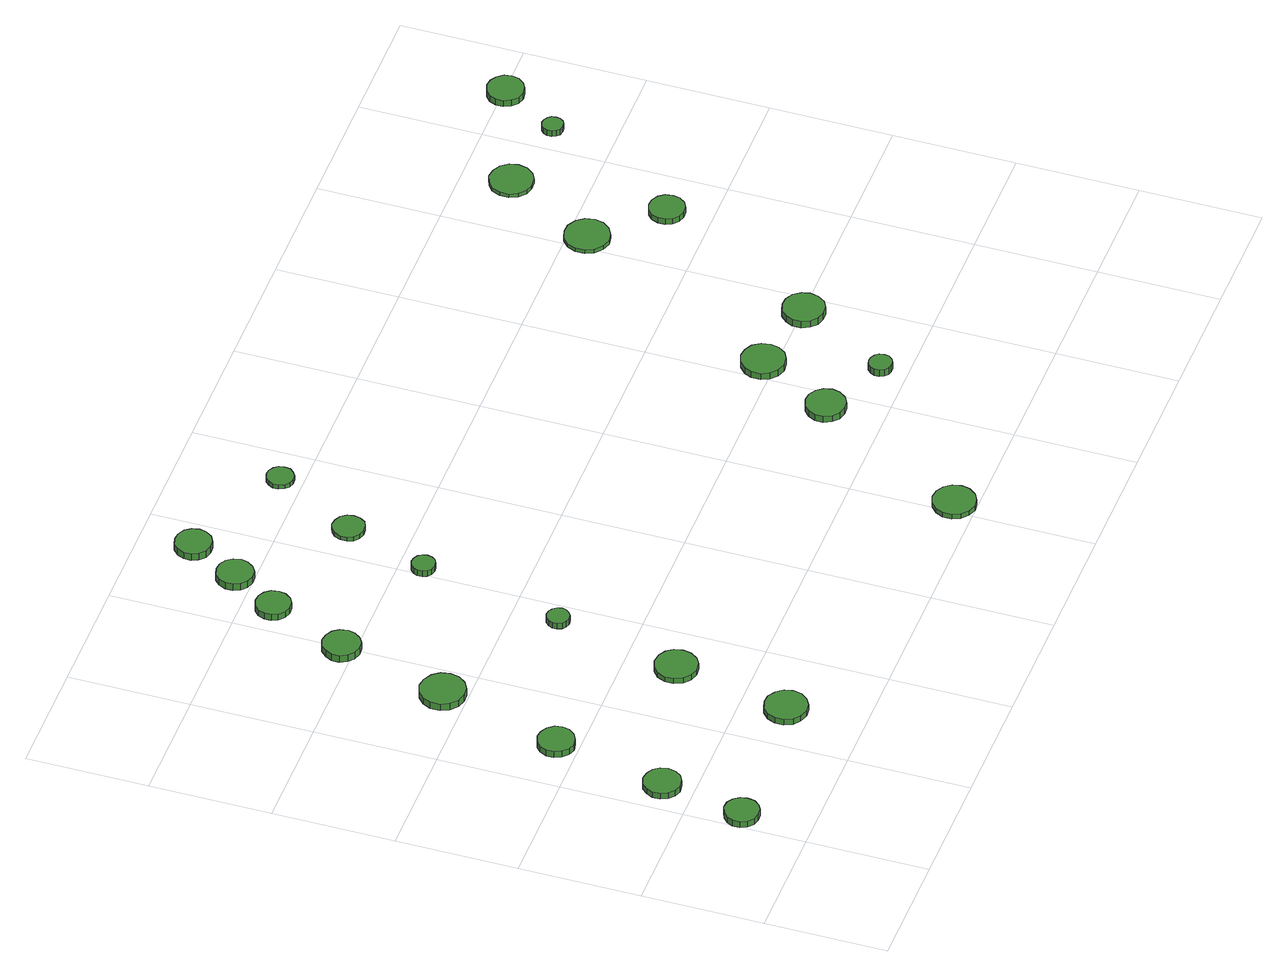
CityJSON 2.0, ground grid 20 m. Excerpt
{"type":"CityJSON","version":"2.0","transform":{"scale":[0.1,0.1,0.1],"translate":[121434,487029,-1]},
"CityObjects":{
"tree1":{"type":"SolitaryVegetationObject","attributes":{"function":"something"},"geometry":[{"type":"MultiSurface","lod":"1","boundaries":[[[0,1,2,3,4,5,6,7,8,9,10,11,12,13,14]],[[15,16,17,18,19,20,21,22,23,24,25,26,27,28,29]],[[0,29,28,1]],[[1,28,27,2]],[[2,27,26,3]],[[3,26,25,4]],[[4,25,24,5]],[[5,24,23,6]],[[6,23,22,7]],[[7,22,21,8]],[[8,21,20,9]],[[9,20,19,10]],[[10,19,18,11]],[[11,18,17,12]],[[12,17,16,13]],[[13,16,15,14]],[[14,15,29,0]]]}]},
"tree2":{"type":"SolitaryVegetationObject","attributes":{"function":"something"},"geometry":[{"type":"MultiSurface","lod":"1","boundaries":[[[30,31,32,33,34,35,36,37,38,39,40,41,42,43,44]],[[45,46,47,48,49,50,51,52,53,54,55,56,57,58,59]],[[30,59,58,31]],[[31,58,57,32]],[[32,57,56,33]],[[33,56,55,34]],[[34,55,54,35]],[[35,54,53,36]],[[36,53,52,37]],[[37,52,51,38]],[[38,51,50,39]],[[39,50,49,40]],[[40,49,48,41]],[[41,48,47,42]],[[42,47,46,43]],[[43,46,45,44]],[[44,45,59,30]]]}]},
"tree3":{"type":"SolitaryVegetationObject","attributes":{"function":"something"},"geometry":[{"type":"MultiSurface","lod":"1","boundaries":[[[60,61,62,63,64,65,66,67,68,69,70,71,72,73,74]],[[75,76,77,78,79,80,81,82,83,84,85,86,87,88,89]],[[60,89,88,61]],[[61,88,87,62]],[[62,87,86,63]],[[63,86,85,64]],[[64,85,84,65]],[[65,84,83,66]],[[66,83,82,67]],[[67,82,81,68]],[[68,81,80,69]],[[69,80,79,70]],[[70,79,78,71]],[[71,78,77,72]],[[72,77,76,73]],[[73,76,75,74]],[[74,75,89,60]]]}]},
"tree4":{"type":"SolitaryVegetationObject","attributes":{"function":"something"},"geometry":[{"type":"MultiSurface","lod":"1","boundaries":[[[90,91,92,93,94,95,96,97,98,99,100,101,102,103,104]],[[105,106,107,108,109,110,111,112,113,114,115,116,117,118,119]],[[90,119,118,91]],[[91,118,117,92]],[[92,117,116,93]],[[93,116,115,94]],[[94,115,114,95]],[[95,114,113,96]],[[96,113,112,97]],[[97,112,111,98]],[[98,111,110,99]],[[99,110,109,100]],[[100,109,108,101]],[[101,108,107,102]],[[102,107,106,103]],[[103,106,105,104]],[[104,105,119,90]]]}]},
"tree5":{"type":"SolitaryVegetationObject","attributes":{"function":"something"},"geometry":[{"type":"MultiSurface","lod":"1","boundaries":[[[120,121,122,123,124,125,126,127,128,129,130,131,132,133,134]],[[135,136,137,138,139,140,141,142,143,144,145,146,147,148,149]],[[120,149,148,121]],[[121,148,147,122]],[[122,147,146,123]],[[123,146,145,124]],[[124,145,144,125]],[[125,144,143,126]],[[126,143,142,127]],[[127,142,141,128]],[[128,141,140,129]],[[129,140,139,130]],[[130,139,138,131]],[[131,138,137,132]],[[132,137,136,133]],[[133,136,135,134]],[[134,135,149,120]]]}]},
"tree6":{"type":"SolitaryVegetationObject","attributes":{"function":"something"},"geometry":[{"type":"MultiSurface","lod":"1","boundaries":[[[150,151,152,153,154,155,156,157,158,159,160,161,162,163,164]],[[165,166,167,168,169,170,171,172,173,174,175,176,177,178,179]],[[150,179,178,151]],[[151,178,177,152]],[[152,177,176,153]],[[153,176,175,154]],[[154,175,174,155]],[[155,174,173,156]],[[156,173,172,157]],[[157,172,171,158]],[[158,171,170,159]],[[159,170,169,160]],[[160,169,168,161]],[[161,168,167,162]],[[162,167,166,163]],[[163,166,165,164]],[[164,165,179,150]]]}]},
"tree7":{"type":"SolitaryVegetationObject","attributes":{"function":"something"},"geometry":[{"type":"MultiSurface","lod":"1","boundaries":[[[180,181,182,183,184,185,186,187,188,189,190,191,192,193,194]],[[195,196,197,198,199,200,201,202,203,204,205,206,207,208,209]],[[180,209,208,181]],[[181,208,207,182]],[[182,207,206,183]],[[183,206,205,184]],[[184,205,204,185]],[[185,204,203,186]],[[186,203,202,187]],[[187,202,201,188]],[[188,201,200,189]],[[189,200,199,190]],[[190,199,198,191]],[[191,198,197,192]],[[192,197,196,193]],[[193,196,195,194]],[[194,195,209,180]]]}]},
"tree8":{"type":"SolitaryVegetationObject","attributes":{"function":"something"},"geometry":[{"type":"MultiSurface","lod":"1","boundaries":[[[210,211,212,213,214,215,216,217,218,219,220,221,222,223,224]],[[225,226,227,228,229,230,231,232,233,234,235,236,237,238,239]],[[210,239,238,211]],[[211,238,237,212]],[[212,237,236,213]],[[213,236,235,214]],[[214,235,234,215]],[[215,234,233,216]],[[216,233,232,217]],[[217,232,231,218]],[[218,231,230,219]],[[219,230,229,220]],[[220,229,228,221]],[[221,228,227,222]],[[222,227,226,223]],[[223,226,225,224]],[[224,225,239,210]]]}]},
"tree9":{"type":"SolitaryVegetationObject","attributes":{"function":"something"},"geometry":[{"type":"MultiSurface","lod":"1","boundaries":[[[240,241,242,243,244,245,246,247,248,249,250,251,252,253,254]],[[255,256,257,258,259,260,261,262,263,264,265,266,267,268,269]],[[240,269,268,241]],[[241,268,267,242]],[[242,267,266,243]],[[243,266,265,244]],[[244,265,264,245]],[[245,264,263,246]],[[246,263,262,247]],[[247,262,261,248]],[[248,261,260,249]],[[249,260,259,250]],[[250,259,258,251]],[[251,258,257,252]],[[252,257,256,253]],[[253,256,255,254]],[[254,255,269,240]]]}]},
"tree10":{"type":"SolitaryVegetationObject","attributes":{"function":"something"},"geometry":[{"type":"MultiSurface","lod":"1","boundaries":[[[270,271,272,273,274,275,276,277,278,279,280,281,282,283,284]],[[285,286,287,288,289,290,291,292,293,294,295,296,297,298,299]],[[270,299,298,271]],[[271,298,297,272]],[[272,297,296,273]],[[273,296,295,274]],[[274,295,294,275]],[[275,294,293,276]],[[276,293,292,277]],[[277,292,291,278]],[[278,291,290,279]],[[279,290,289,280]],[[280,289,288,281]],[[281,288,287,282]],[[282,287,286,283]],[[283,286,285,284]],[[284,285,299,270]]]}]},
"tree11":{"type":"SolitaryVegetationObject","attributes":{"function":"something"},"geometry":[{"type":"MultiSurface","lod":"1","boundaries":[[[300,301,302,303,304,305,306,307,308,309,310,311,312,313,314]],[[315,316,317,318,319,320,321,322,323,324,325,326,327,328,329]],[[300,329,328,301]],[[301,328,327,302]],[[302,327,326,303]],[[303,326,325,304]],[[304,325,324,305]],[[305,324,323,306]],[[306,323,322,307]],[[307,322,321,308]],[[308,321,320,309]],[[309,320,319,310]],[[310,319,318,311]],[[311,318,317,312]],[[312,317,316,313]],[[313,316,315,314]],[[314,315,329,300]]]}]},
"tree12":{"type":"SolitaryVegetationObject","attributes":{"function":"something"},"geometry":[{"type":"MultiSurface","lod":"1","boundaries":[[[330,331,332,333,334,335,336,337,338,339,340,341,342,343,344]],[[345,346,347,348,349,350,351,352,353,354,355,356,357,358,359]],[[330,359,358,331]],[[331,358,357,332]],[[332,357,356,333]],[[333,356,355,334]],[[334,355,354,335]],[[335,354,353,336]],[[336,353,352,337]],[[337,352,351,338]],[[338,351,350,339]],[[339,350,349,340]],[[340,349,348,341]],[[341,348,347,342]],[[342,347,346,343]],[[343,346,345,344]],[[344,345,359,330]]]}]},
"tree13":{"type":"SolitaryVegetationObject","attributes":{"function":"something"},"geometry":[{"type":"MultiSurface","lod":"1","boundaries":[[[360,361,362,363,364,365,366,367,368,369,370,371,372,373,374]],[[375,376,377,378,379,380,381,382,383,384,385,386,387,388,389]],[[360,389,388,361]],[[361,388,387,362]],[[362,387,386,363]],[[363,386,385,364]],[[364,385,384,365]],[[365,384,383,366]],[[366,383,382,367]],[[367,382,381,368]],[[368,381,380,369]],[[369,380,379,370]],[[370,379,378,371]],[[371,378,377,372]],[[372,377,376,373]],[[373,376,375,374]],[[374,375,389,360]]]}]},
"tree14":{"type":"SolitaryVegetationObject","attributes":{"function":"something"},"geometry":[{"type":"MultiSurface","lod":"1","boundaries":[[[390,391,392,393,394,395,396,397,398,399,400,401,402,403,404]],[[405,406,407,408,409,410,411,412,413,414,415,416,417,418,419]],[[390,419,418,391]],[[391,418,417,392]],[[392,417,416,393]],[[393,416,415,394]],[[394,415,414,395]],[[395,414,413,396]],[[396,413,412,397]],[[397,412,411,398]],[[398,411,410,399]],[[399,410,409,400]],[[400,409,408,401]],[[401,408,407,402]],[[402,407,406,403]],[[403,406,405,404]],[[404,405,419,390]]]}]},
"tree15":{"type":"SolitaryVegetationObject","attributes":{"function":"something"},"geometry":[{"type":"MultiSurface","lod":"1","boundaries":[[[420,421,422,423,424,425,426,427,428,429,430,431,432,433,434]],[[435,436,437,438,439,440,441,442,443,444,445,446,447,448,449]],[[420,449,448,421]],[[421,448,447,422]],[[422,447,446,423]],[[423,446,445,424]],[[424,445,444,425]],[[425,444,443,426]],[[426,443,442,427]],[[427,442,441,428]],[[428,441,440,429]],[[429,440,439,430]],[[430,439,438,431]],[[431,438,437,432]],[[432,437,436,433]],[[433,436,435,434]],[[434,435,449,420]]]}]},
"tree16":{"type":"SolitaryVegetationObject","attributes":{"function":"something"},"geometry":[{"type":"MultiSurface","lod":"1","boundaries":[[[450,451,452,453,454,455,456,457,458,459,460,461,462,463,464]],[[465,466,467,468,469,470,471,472,473,474,475,476,477,478,479]],[[450,479,478,451]],[[451,478,477,452]],[[452,477,476,453]],[[453,476,475,454]],[[454,475,474,455]],[[455,474,473,456]],[[456,473,472,457]],[[457,472,471,458]],[[458,471,470,459]],[[459,470,469,460]],[[460,469,468,461]],[[461,468,467,462]],[[462,467,466,463]],[[463,466,465,464]],[[464,465,479,450]]]}]},
"tree17":{"type":"SolitaryVegetationObject","attributes":{"function":"something"},"geometry":[{"type":"MultiSurface","lod":"1","boundaries":[[[480,481,482,483,484,485,486,487,488,489,490,491,492,493,494]],[[495,496,497,498,499,500,501,502,503,504,505,506,507,508,509]],[[480,509,508,481]],[[481,508,507,482]],[[482,507,506,483]],[[483,506,505,484]],[[484,505,504,485]],[[485,504,503,486]],[[486,503,502,487]],[[487,502,501,488]],[[488,501,500,489]],[[489,500,499,490]],[[490,499,498,491]],[[491,498,497,492]],[[492,497,496,493]],[[493,496,495,494]],[[494,495,509,480]]]}]},
"tree18":{"type":"SolitaryVegetationObject","attributes":{"function":"something"},"geometry":[{"type":"MultiSurface","lod":"1","boundaries":[[[510,511,512,513,514,515,516,517,518,519,520,521,522,523,524]],[[525,526,527,528,529,530,531,532,533,534,535,536,537,538,539]],[[510,539,538,511]],[[511,538,537,512]],[[512,537,536,513]],[[513,536,535,514]],[[514,535,534,515]],[[515,534,533,516]],[[516,533,532,517]],[[517,532,531,518]],[[518,531,530,519]],[[519,530,529,520]],[[520,529,528,521]],[[521,528,527,522]],[[522,527,526,523]],[[523,526,525,524]],[[524,525,539,510]]]}]},
"tree19":{"type":"SolitaryVegetationObject","attributes":{"function":"something"},"geometry":[{"type":"MultiSurface","lod":"1","boundaries":[[[540,541,542,543,544,545,546,547,548,549,550,551,552,553,554]],[[555,556,557,558,559,560,561,562,563,564,565,566,567,568,569]],[[540,569,568,541]],[[541,568,567,542]],[[542,567,566,543]],[[543,566,565,544]],[[544,565,564,545]],[[545,564,563,546]],[[546,563,562,547]],[[547,562,561,548]],[[548,561,560,549]],[[549,560,559,550]],[[550,559,558,551]],[[551,558,557,552]],[[552,557,556,553]],[[553,556,555,554]],[[554,555,569,540]]]}]},
"tree20":{"type":"SolitaryVegetationObject","attributes":{"function":"something"},"geometry":[{"type":"MultiSurface","lod":"1","boundaries":[[[570,571,572,573,574,575,576,577,578,579,580,581,582,583,584]],[[585,586,587,588,589,590,591,592,593,594,595,596,597,598,599]],[[570,599,598,571]],[[571,598,597,572]],[[572,597,596,573]],[[573,596,595,574]],[[574,595,594,575]],[[575,594,593,576]],[[576,593,592,577]],[[577,592,591,578]],[[578,591,590,579]],[[579,590,589,580]],[[580,589,588,581]],[[581,588,587,582]],[[582,587,586,583]],[[583,586,585,584]],[[584,585,599,570]]]}]},
"tree21":{"type":"SolitaryVegetationObject","attributes":{"function":"something"},"geometry":[{"type":"MultiSurface","lod":"1","boundaries":[[[600,601,602,603,604,605,606,607,608,609,610,611,612,613,614]],[[615,616,617,618,619,620,621,622,623,624,625,626,627,628,629]],[[600,629,628,601]],[[601,628,627,602]],[[602,627,626,603]],[[603,626,625,604]],[[604,625,624,605]],[[605,624,623,606]],[[606,623,622,607]],[[607,622,621,608]],[[608,621,620,609]],[[609,620,619,610]],[[610,619,618,611]],[[611,618,617,612]],[[612,617,616,613]],[[613,616,615,614]],[[614,615,629,600]]]}]},
"tree22":{"type":"SolitaryVegetationObject","attributes":{"function":"something"},"geometry":[{"type":"MultiSurface","lod":"1","boundaries":[[[630,631,632,633,634,635,636,637,638,639,640,641,642,643,644]],[[645,646,647,648,649,650,651,652,653,654,655,656,657,658,659]],[[630,659,658,631]],[[631,658,657,632]],[[632,657,656,633]],[[633,656,655,634]],[[634,655,654,635]],[[635,654,653,636]],[[636,653,652,637]],[[637,652,651,638]],[[638,651,650,639]],[[639,650,649,640]],[[640,649,648,641]],[[641,648,647,642]],[[642,647,646,643]],[[643,646,645,644]],[[644,645,659,630]]]}]},
"tree23":{"type":"SolitaryVegetationObject","attributes":{"function":"something"},"geometry":[{"type":"MultiSurface","lod":"1","boundaries":[[[660,661,662,663,664,665,666,667,668,669,670,671,672,673,674]],[[675,676,677,678,679,680,681,682,683,684,685,686,687,688,689]],[[660,689,688,661]],[[661,688,687,662]],[[662,687,686,663]],[[663,686,685,664]],[[664,685,684,665]],[[665,684,683,666]],[[666,683,682,667]],[[667,682,681,668]],[[668,681,680,669]],[[669,680,679,670]],[[670,679,678,671]],[[671,678,677,672]],[[672,677,676,673]],[[673,676,675,674]],[[674,675,689,660]]]}]},
"tree24":{"type":"SolitaryVegetationObject","attributes":{"function":"something"},"geometry":[{"type":"MultiSurface","lod":"1","boundaries":[[[690,691,692,693,694,695,696,697,698,699,700,701,702,703,704]],[[705,706,707,708,709,710,711,712,713,714,715,716,717,718,719]],[[690,719,718,691]],[[691,718,717,692]],[[692,717,716,693]],[[693,716,715,694]],[[694,715,714,695]],[[695,714,713,696]],[[696,713,712,697]],[[697,712,711,698]],[[698,711,710,699]],[[699,710,709,700]],[[700,709,708,701]],[[701,708,707,702]],[[702,707,706,703]],[[703,706,705,704]],[[704,705,719,690]]]}]}
},
"vertices":[
[56,114,18],[54,125,18],[47,135,18],[37,141,18],[25,142,18],[14,138,18],[5,130,18],[0,120,18],[0,108,18],[5,97,18],[14,89,18],[25,86,18],[37,87,18],[47,93,18],[54,102,18],[54,102,6],[47,93,6],[37,87,6],[25,86,6],[14,89,6],[5,97,6],[0,108,6],[0,120,6],[5,130,6],[14,138,6],[25,142,6],[37,141,6],[47,135,6],[54,125,6],[56,114,6],
[84,252,17],[81,264,17],[74,274,17],[63,280,17],[50,282,17],[38,278,17],[29,269,17],[24,258,17],[24,245,17],[29,234,17],[38,225,17],[50,221,17],[63,223,17],[74,229,17],[81,239,17],[81,239,6],[74,229,6],[63,223,6],[50,221,6],[38,225,6],[29,234,6],[24,245,6],[24,258,6],[29,269,6],[38,278,6],[50,282,6],[63,280,6],[74,274,6],[81,264,6],[84,252,6],
[122,437,18],[120,449,18],[112,459,18],[101,465,18],[89,467,18],[77,463,18],[68,455,18],[63,443,18],[63,431,18],[68,420,18],[77,411,18],[89,407,18],[101,409,18],[112,415,18],[120,425,18],[120,425,6],[112,415,6],[101,409,6],[89,407,6],[77,411,6],[68,420,6],[63,431,6],[63,443,6],[68,455,6],[77,463,6],[89,467,6],[101,465,6],[112,459,6],[120,449,6],[122,437,6],
[317,128,17],[314,142,17],[305,153,17],[293,161,17],[279,162,17],[265,158,17],[254,148,17],[248,135,17],[248,120,17],[254,107,17],[265,98,17],[279,93,17],[293,95,17],[305,102,17],[314,113,17],[314,113,6],[305,102,6],[293,95,6],[279,93,6],[265,98,6],[254,107,6],[248,120,6],[248,135,6],[254,148,6],[265,158,6],[279,162,6],[293,161,6],[305,153,6],[314,142,6],[317,128,6],
[179,638,23],[176,653,23],[167,665,23],[153,673,23],[138,675,23],[124,670,23],[112,660,23],[106,646,23],[106,630,23],[112,617,23],[124,606,23],[138,602,23],[153,603,23],[167,611,23],[176,623,23],[176,623,10],[167,611,10],[153,603,10],[138,602,10],[124,606,10],[112,617,10],[106,630,10],[106,646,10],[112,660,10],[124,670,10],[138,675,10],[153,673,10],[167,665,10],[176,653,10],[179,638,10],
[353,319,16],[350,333,16],[342,344,16],[330,351,16],[315,353,16],[302,349,16],[291,339,16],[285,326,16],[285,312,16],[291,298,16],[302,289,16],[315,284,16],[330,286,16],[342,293,16],[350,305,16],[350,305,6],[342,293,6],[330,286,6],[315,284,6],[302,289,6],[291,298,6],[285,312,6],[285,326,6],[291,339,6],[302,349,6],[315,353,6],[330,351,6],[342,344,6],[350,333,6],[353,319,6],
[225,820,22],[222,833,22],[215,843,22],[204,849,22],[191,851,22],[179,847,22],[170,838,22],[164,827,22],[164,814,22],[170,802,22],[179,794,22],[191,790,22],[204,791,22],[215,798,22],[222,808,22],[222,808,9],[215,798,9],[204,791,9],[191,790,9],[179,794,9],[170,802,9],[164,814,9],[164,827,9],[170,838,9],[179,847,9],[191,851,9],[204,849,9],[215,843,9],[222,833,9],[225,820,9],
[385,526,17],[383,534,17],[378,540,17],[372,544,17],[364,545,17],[357,543,17],[351,537,17],[348,530,17],[348,523,17],[351,515,17],[357,510,17],[364,508,17],[372,509,17],[378,513,17],[383,519,17],[383,519,6],[378,513,6],[372,509,6],[364,508,6],[357,510,6],[351,515,6],[348,523,6],[348,530,6],[351,537,6],[357,543,6],[364,545,6],[372,544,6],[378,540,6],[383,534,6],[385,526,6],
[281,951,18],[279,963,18],[272,972,18],[262,978,18],[250,979,18],[239,976,18],[230,968,18],[226,957,18],[226,945,18],[230,935,18],[239,927,18],[250,923,18],[262,924,18],[272,930,18],[279,940,18],[279,940,6],[272,930,6],[262,924,6],[250,923,6],[239,927,6],[230,935,6],[226,945,6],[226,957,6],[230,968,6],[239,976,6],[250,979,6],[262,978,6],[272,972,6],[279,963,6],[281,951,6],
[332,1030,19],[329,1042,19],[322,1052,19],[311,1058,19],[299,1059,19],[287,1056,19],[278,1047,19],[273,1036,19],[273,1024,19],[278,1012,19],[287,1004,19],[299,1000,19],[311,1001,19],[322,1008,19],[329,1018,19],[329,1018,6],[322,1008,6],[311,1001,6],[299,1000,6],[287,1004,6],[278,1012,6],[273,1024,6],[273,1036,6],[278,1047,6],[287,1056,6],[299,1059,6],[311,1058,6],[322,1052,6],[329,1042,6],[332,1030,6],
[435,762,17],[433,770,17],[429,776,17],[422,780,17],[414,781,17],[406,779,17],[400,773,17],[397,766,17],[397,758,17],[400,751,17],[406,745,17],[414,743,17],[422,744,17],[429,748,17],[433,754,17],[433,754,6],[429,748,6],[422,744,6],[414,743,6],[406,745,6],[400,751,6],[397,758,6],[397,766,6],[400,773,6],[406,779,6],[414,781,6],[422,780,6],[429,776,6],[433,770,6],[435,762,6],
[378,1113,19],[375,1125,19],[368,1135,19],[357,1141,19],[345,1142,19],[333,1139,19],[324,1130,19],[319,1119,19],[319,1107,19],[324,1096,19],[333,1087,19],[345,1084,19],[357,1085,19],[368,1091,19],[375,1101,19],[375,1101,6],[368,1091,6],[357,1085,6],[345,1084,6],[333,1087,6],[324,1096,6],[319,1107,6],[319,1119,6],[324,1130,6],[333,1139,6],[345,1142,6],[357,1141,6],[368,1135,6],[375,1125,6],[378,1113,6],
[489,900,14],[487,910,14],[481,919,14],[471,924,14],[460,926,14],[450,922,14],[442,915,14],[438,905,14],[438,894,14],[442,884,14],[450,877,14],[460,874,14],[471,875,14],[481,880,14],[487,889,14],[487,889,6],[481,880,6],[471,875,6],[460,874,6],[450,877,6],[442,884,6],[438,894,6],[438,905,6],[442,915,6],[450,922,6],[460,926,6],[471,924,6],[481,919,6],[487,910,6],[489,900,6],
[854,36,15],[851,50,15],[842,62,15],[830,69,15],[815,71,15],[802,66,15],[791,56,15],[785,43,15],[785,29,15],[791,16,15],[802,6,15],[815,1,15],[830,3,15],[842,10,15],[851,22,15],[851,22,6],[842,10,6],[830,3,6],[815,1,6],[802,6,6],[791,16,6],[785,29,6],[785,43,6],[791,56,6],[802,66,6],[815,71,6],[830,69,6],[842,62,6],[851,50,6],[854,36,6],
[562,1037,14],[561,1046,14],[555,1053,14],[547,1058,14],[538,1059,14],[529,1056,14],[523,1050,14],[519,1042,14],[519,1033,14],[523,1024,14],[529,1018,14],[538,1015,14],[547,1016,14],[555,1021,14],[561,1028,14],[561,1028,6],[555,1021,6],[547,1016,6],[538,1015,6],[529,1018,6],[523,1024,6],[519,1033,6],[519,1042,6],[523,1050,6],[529,1056,6],[538,1059,6],[547,1058,6],[555,1053,6],[561,1046,6],[562,1037,6],
[991,292,26],[988,305,26],[980,316,26],[968,323,26],[955,324,26],[942,320,26],[932,311,26],[926,299,26],[926,285,26],[932,273,26],[942,264,26],[955,260,26],[968,261,26],[980,268,26],[988,279,26],[988,279,14],[980,268,14],[968,261,14],[955,260,14],[942,264,14],[932,273,14],[926,285,14],[926,299,14],[932,311,14],[942,320,14],[955,324,14],[968,323,14],[980,316,14],[988,305,14],[991,292,14],
[1093,242,26],[1092,250,26],[1087,256,26],[1080,260,26],[1072,261,26],[1065,259,26],[1059,253,26],[1056,246,26],[1056,238,26],[1059,231,26],[1065,226,26],[1072,224,26],[1080,224,26],[1087,228,26],[1092,235,26],[1092,235,13],[1087,228,13],[1080,224,13],[1072,224,13],[1065,226,13],[1059,231,13],[1056,238,13],[1056,246,13],[1059,253,13],[1065,259,13],[1072,261,13],[1080,260,13],[1087,256,13],[1092,250,13],[1093,242,13],
[1067,418,19],[1064,433,19],[1056,445,19],[1043,452,19],[1028,454,19],[1014,449,19],[1003,439,19],[997,426,19],[997,411,19],[1003,398,19],[1014,388,19],[1028,383,19],[1043,385,19],[1056,392,19],[1064,404,19],[1064,404,7],[1056,392,7],[1043,385,7],[1028,383,7],[1014,388,7],[1003,398,7],[997,411,7],[997,426,7],[1003,439,7],[1014,449,7],[1028,454,7],[1043,452,7],[1056,445,7],[1064,433,7],[1067,418,7],
[1198,398,20],[1195,411,20],[1187,423,20],[1174,430,20],[1160,431,20],[1147,427,20],[1137,417,20],[1131,405,20],[1131,390,20],[1137,378,20],[1147,368,20],[1160,364,20],[1174,365,20],[1187,372,20],[1195,384,20],[1195,384,7],[1187,372,7],[1174,365,7],[1160,364,7],[1147,368,7],[1137,378,7],[1131,390,7],[1131,405,7],[1137,417,7],[1147,427,7],[1160,431,7],[1174,430,7],[1187,423,7],[1195,411,7],[1198,398,7],
[1262,770,13],[1259,785,13],[1250,797,13],[1236,805,13],[1221,806,13],[1207,802,13],[1195,791,13],[1189,777,13],[1189,762,13],[1195,748,13],[1207,738,13],[1221,733,13],[1236,735,13],[1250,743,13],[1259,755,13],[1259,755,6],[1250,743,6],[1236,735,6],[1221,733,6],[1207,738,6],[1195,748,6],[1189,762,6],[1189,777,6],[1195,791,6],[1207,802,6],[1221,806,6],[1236,805,6],[1250,797,6],[1259,785,6],[1262,770,6],
[1349,672,17],[1347,684,17],[1340,694,17],[1329,700,17],[1317,701,17],[1306,697,17],[1297,689,17],[1293,678,17],[1293,666,17],[1297,656,17],[1306,648,17],[1317,644,17],[1329,645,17],[1340,651,17],[1347,661,17],[1347,661,6],[1340,651,6],[1329,645,6],[1317,644,6],[1306,648,6],[1297,656,6],[1293,666,6],[1293,678,6],[1297,689,6],[1306,697,6],[1317,701,6],[1329,700,6],[1340,694,6],[1347,684,6],[1349,672,6],
[1345,922,13],[1342,936,13],[1333,948,13],[1320,955,13],[1305,957,13],[1292,952,13],[1281,943,13],[1275,929,13],[1275,914,13],[1281,901,13],[1292,891,13],[1305,887,13],[1320,888,13],[1333,895,13],[1342,907,13],[1342,907,6],[1333,895,6],[1320,888,6],[1305,887,6],[1292,891,6],[1281,901,6],[1275,914,6],[1275,929,6],[1281,943,6],[1292,952,6],[1305,957,6],[1320,955,6],[1333,948,6],[1342,936,6],[1345,922,6],
[1464,901,17],[1463,908,17],[1459,913,17],[1453,917,17],[1446,918,17],[1439,916,17],[1434,911,17],[1431,904,17],[1431,897,17],[1434,891,17],[1439,886,17],[1446,884,17],[1453,885,17],[1459,888,17],[1463,894,17],[1463,894,6],[1459,888,6],[1453,885,6],[1446,884,6],[1439,886,6],[1434,891,6],[1431,897,6],[1431,904,6],[1434,911,6],[1439,916,6],[1446,918,6],[1453,917,6],[1459,913,6],[1463,908,6],[1464,901,6],
[1532,996,18],[1530,1008,18],[1522,1018,18],[1512,1024,18],[1499,1026,18],[1487,1022,18],[1478,1014,18],[1473,1002,18],[1473,990,18],[1478,979,18],[1487,970,18],[1499,966,18],[1512,968,18],[1522,974,18],[1530,984,18],[1530,984,6],[1522,974,6],[1512,968,6],[1499,966,6],[1487,970,6],[1478,979,6],[1473,990,6],[1473,1002,6],[1478,1014,6],[1487,1022,6],[1499,1026,6],[1512,1024,6],[1522,1018,6],[1530,1008,6],[1532,996,6]
]}
